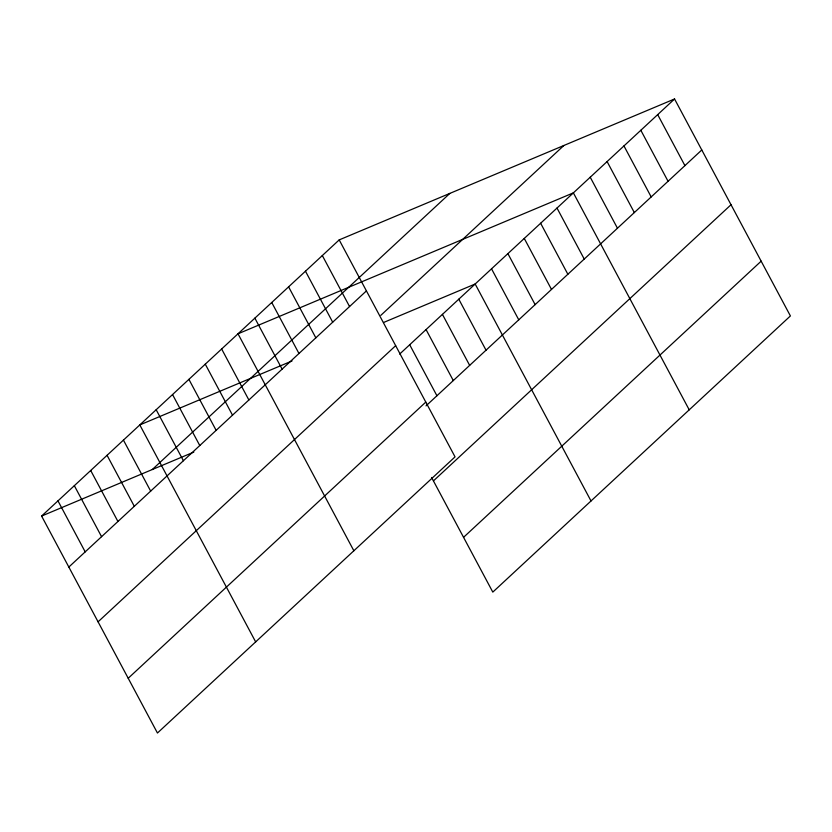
<?xml version="1.0" encoding="UTF-8"?>
<svg xmlns="http://www.w3.org/2000/svg" width="832" height="832" viewBox="0 0 832 832"><rect width="100%" height="100%" fill="white"/><g stroke="black" fill="none" stroke-linecap="round" stroke-linejoin="round"><path stroke-width="1.25" d="M339.196 239.897L455.042 456.872L157.446 733.023L41.6 516.058L339.196 239.897L674.554 98.977L790.4 315.942L492.804 592.103L431.6 477.474M152.266 469.55L449.862 193.398M68.827 567.06L366.423 290.898M380.858 315.318L563.878 145.486M98.072 621.826L395.668 345.675M399.693 354.037L674.554 98.977M128.211 678.257L425.797 402.095M426.015 405.881L701.782 149.978M433.43 480.896L731.026 204.745M463.559 537.326L761.155 261.175M292.042 360.953L139.807 424.923L255.653 641.888M383.531 322.504L475.166 284.003L591.011 500.968M41.6 516.058L193.835 452.078M657.686 114.629L684.923 165.63M640.827 130.27L668.054 181.272M623.958 145.922L651.186 196.924M607.1 161.574L634.327 212.576M590.231 177.216L617.458 228.218M689.218 409.833L573.373 192.868L238.014 333.798L353.86 550.763M557.003 208.052L584.23 259.054M540.634 223.246L567.861 274.248M524.264 238.43L551.502 289.432M507.894 253.625L535.132 304.626M491.525 268.809L518.762 319.81M458.796 299.187L486.023 350.189M442.426 314.371L469.654 365.373M426.057 329.566L453.294 380.567M409.687 344.75L436.925 395.751M322.327 255.549L349.565 306.55M305.469 271.201L332.696 322.202M288.6 286.842L315.838 337.844M271.742 302.494L298.969 353.496M254.873 318.146L282.11 369.148M221.645 348.982L248.872 399.984M205.275 364.166L232.513 415.168M188.906 379.361L216.143 430.362M172.536 394.545L199.774 445.546M156.177 409.739L183.404 460.741M123.438 440.118L150.675 491.119M107.068 455.302L134.306 506.303M90.698 470.486L117.936 521.487M74.339 485.68L101.566 536.682M57.97 500.864L85.197 551.866"/></g></svg>
